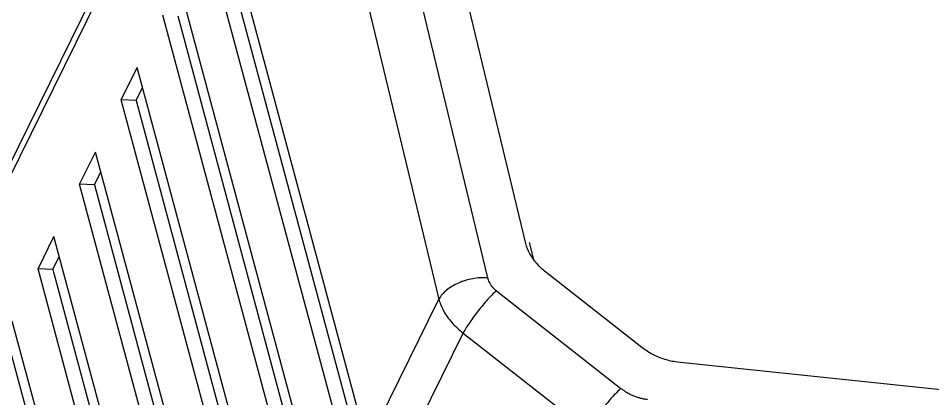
# Model space of a CAD drawing. Header units: millimetres. Extents: x 10368 to 13229, y -13270 to -11269.
# Drawn here: x 12871.28 to 12906.79, y -12363.9 to -12349.12 of the extents above; entities that cross this region are included whole.
import ezdxf

# ---------------------------------------------------------------- set-up
doc = ezdxf.new("R2010")
doc.units = ezdxf.units.MM

# ---------------------------------------------------------------- blocks, each defined once
blk = doc.blocks.new('u59')
at = {"color": 7, "linetype": 'Continuous'}
for p, q in [((-317.177, 69.942), (-234.061, 238.747)), ((-317.109, 69.585), (-234.008, 238.361)), ((-583.797, 124.843), (-332.668, 98.309)), ((-306.812, 97.998), (-312.508, 119.203)), ((-312.553, 117.947), (-306.851, 96.722)), ((-308.429, 94.714), (-314.125, 115.919)), ((-313.554, 115.914), (-307.852, 94.689)), ((-314.17, 114.663), (-308.468, 93.438)), ((-310.046, 91.43), (-315.742, 112.635)), ((-315.171, 112.63), (-309.469, 91.405)), ((-315.787, 111.379), (-310.086, 90.154)), ((-311.663, 88.146), (-317.359, 109.351)), ((-316.788, 109.346), (-311.086, 88.121)), ((-317.404, 108.095), (-311.703, 86.87)), ((-313.28, 84.862), (-318.976, 106.067)), ((-318.405, 106.062), (-312.704, 84.837)), ((-319.021, 104.81), (-313.32, 83.586)), ((-321.586, 102.816), (-324.361, 97.183)), ((-314.897, 81.578), (-320.593, 102.783)), ((-320.022, 102.778), (-314.321, 81.553)), ((-320.637, 101.522), (-323.418, 95.874)), ((-320.637, 101.522), (-314.937, 80.302)), ((-324.361, 97.183), (-329.198, 100.976)), ((-325.648, 95.539), (-330.486, 99.333)), ((-331.296, 97.741), (-327.57, 94.82)), ((-317.177, 69.942), (-323.418, 95.874)), ((-319.059, 69.105), (-325.3, 95.038)), ((-308.429, 94.714), (-308.676, 94.212)), ((-307.852, 94.689), (-308.468, 93.438)), ((-308.429, 94.714), (-307.852, 94.689)), ((-327.108, 94.329), (-326.935, 93.667)), ((-326.795, 93.703), (-320.922, 69.302)), ((-310.046, 91.43), (-310.293, 90.927)), ((-309.469, 91.405), (-310.086, 90.154)), ((-310.046, 91.43), (-309.469, 91.405)), ((-311.663, 88.146), (-311.91, 87.643)), ((-311.086, 88.121), (-311.703, 86.87)), ((-311.663, 88.146), (-311.086, 88.121))]:
    blk.add_line(p, q, dxfattribs=at)
for points, start_tangent, end_tangent in [([(-330.486, 99.333), (-330.146, 99.678), (-329.784, 100.11), (-329.451, 100.565), (-329.198, 100.976)], (0.738687, 0.674049), (0.477289, 0.878747)), ([(-330.486, 99.333), (-330.606, 99.421), (-330.73, 99.498), (-330.856, 99.565), (-330.985, 99.623), (-331.116, 99.671), (-331.248, 99.71), (-331.38, 99.739), (-331.514, 99.758)], (-0.786916, 0.617061), (-0.994464, 0.105077)), ([(-332.668, 98.309), (-332.188, 98.209), (-331.721, 98.016), (-331.296, 97.741)], (0.994464, -0.105075), (0.786912, -0.617065)), ([(-325.648, 95.539), (-325.308, 95.884), (-324.946, 96.316), (-324.613, 96.771), (-324.36, 97.182)], (0.738687, 0.674049), (0.477289, 0.878747)), ([(-323.418, 95.874), (-323.489, 96.092), (-323.595, 96.317), (-323.738, 96.545), (-323.915, 96.77), (-324.124, 96.984), (-324.361, 97.183)], (-0.249736, 0.968314), (-0.795465, 0.606)), ([(-325.3, 95.038), (-324.732, 95.072), (-324.175, 95.243), (-323.713, 95.524), (-323.418, 95.874)], (0.997569, -0.069688), (0.4699, 0.88272)), ([(-325.3, 95.038), (-325.326, 95.121), (-325.364, 95.207), (-325.417, 95.295), (-325.482, 95.381), (-325.56, 95.463), (-325.648, 95.539)], (-0.234013, 0.972233), (-0.786914, 0.617063)), ([(-327.57, 94.82), (-327.213, 94.481), (-326.949, 94.101), (-326.795, 93.703)], (0.78691, -0.617068), (0.233996, -0.972238))]:
    blk.add_spline(points, degree=3, dxfattribs=dict(at, start_tangent=start_tangent, end_tangent=end_tangent))

msp = doc.modelspace()

# ---------------------------------------------------------------- block references
at = {"rotation": 180}
msp.add_blockref('u59', (12564.199, -12264.161), dxfattribs=at)

doc.saveas('drawing.dxf')
